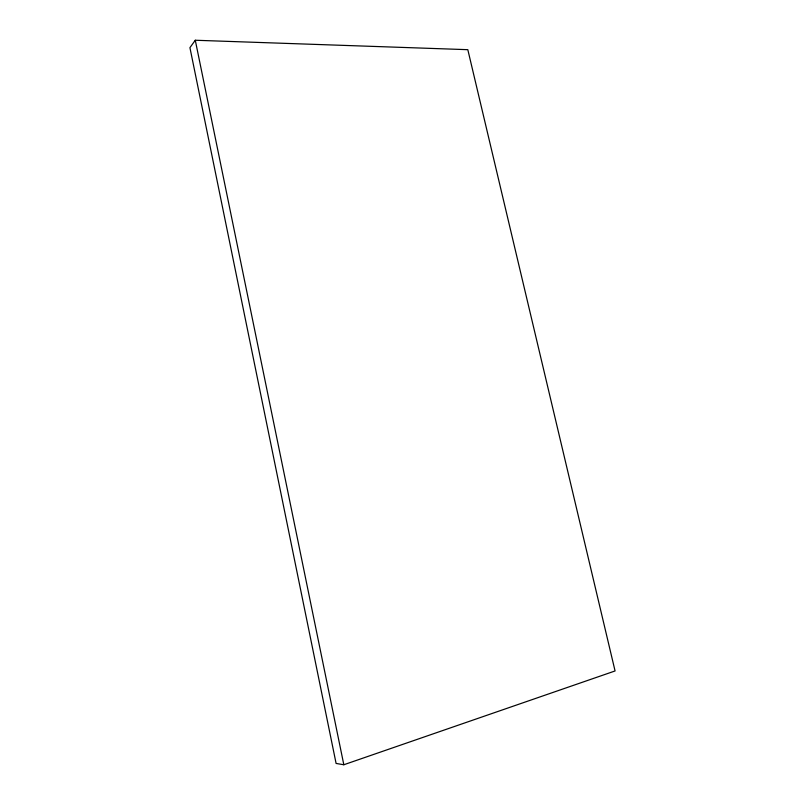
<?xml version="1.0" encoding="UTF-8"?>
<svg xmlns="http://www.w3.org/2000/svg" width="805" height="805" viewBox="0 0 805 805"><rect width="100%" height="100%" fill="white"/><g stroke="black" fill="none" stroke-linecap="round" stroke-linejoin="round"><path stroke-width="1.21" d="M195.283 40.25L189.93 47.656L336.098 763.442L343.826 764.75L615.07 670.957L467.816 49.679L195.283 40.25L343.826 764.75"/></g></svg>
